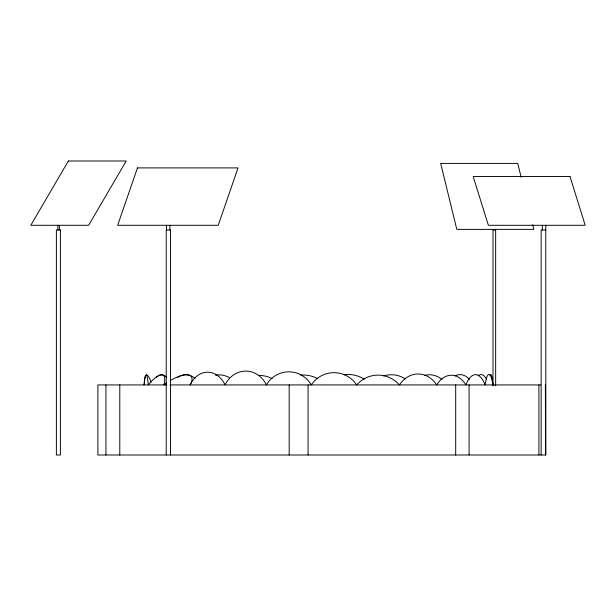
<?xml version="1.0" encoding="UTF-8"?>
<svg xmlns="http://www.w3.org/2000/svg" width="616" height="616" viewBox="0 0 616 616"><rect width="100%" height="100%" fill="white"/><g stroke="black" fill="none" stroke-linecap="round" stroke-linejoin="round"><path stroke-width="0.92" d="M545.845 229.976L541.141 229.976L541.141 455.001M166.72 384.931L97.89 384.931L97.89 455.001L545.845 455.001L545.768 225.294M170.016 384.931L540.887 384.931M545.36 384.931L545.591 455.001M521.167 177.346L517.763 163.402L440.679 163.402L456.803 229.383L533.887 229.383L532.748 224.732M542.319 225.294L542.319 229.976M538.908 384.931L538.908 455.001M495.649 385.762L495.649 229.976L493 229.976L493 385.762M495.472 229.383L495.472 229.976M493.662 229.383L493.662 229.976M469.084 384.931L469.084 455.001M455.694 384.931L455.694 455.001M308.077 384.931L308.077 455.001M289.173 384.931L289.173 455.001M170.54 455.001L170.54 229.976L166.22 229.976L166.22 455.001M169.908 225.294L169.908 229.976M166.513 225.294L166.513 229.976M119.789 384.931L119.789 455.001M105.944 384.931L105.944 455.001M59.398 225.294L59.398 229.976M57.873 225.294L57.873 229.976M490.136 375.822A30.307 2.703 90 0 1 492.916 384.931A29.768 5.113 90 0 0 485.1 384.931A30.415 12.797 90 0 0 465.927 384.931A31.57 20.243 90 0 0 436.713 384.931A29.152 23.847 -90 0 0 399.445 384.931A31.331 29.422 90 0 0 356.664 384.931A27.281 27.173 -90 0 0 311.288 384.931A26.357 25.964 -90 0 0 266.405 384.931A25.672 23.285 -90 0 0 245.738 371.094A25.672 23.285 -90 0 0 225.071 384.931A26.719 20.505 -90 0 0 190.113 384.931A24.548 9.294 -35.6 0 0 170.301 380.557M166.52 383.013A24.548 9.294 -35.6 0 0 163.91 384.931A27.99 8.324 -58.2 0 0 148.24 384.931A30.669 2.733 90 0 0 144.183 384.931A30.946 5.259 81.7 0 1 145.407 376.191M146 375.329A30.946 5.259 81.7 0 1 151.059 382.028M424.617 375.429A30.577 23.462 90 0 1 441.98 379.433M156.349 377.454A30.677 12.913 90 0 1 166.836 377.454M455.216 375.837A30.323 17.441 -90 0 1 469.454 379.364M177.778 377.377A30.484 19.55 -90 0 1 195.026 378.324M215.538 375.159A30.808 25.202 90 0 1 229.214 377.493M383.691 375.945A30.577 27.735 -90 0 1 405.443 378.986M478.108 375.806A30.261 10.403 90 0 1 486.625 379.348M344.028 374.805A30.076 29.63 90 0 1 364.318 379.294M259.051 375.429A32.047 30.092 -90 0 1 272.087 378.594M300.685 375.121A30.969 30.646 -37.5 0 1 317.871 378.717M137.453 167.906L117.656 225.294L218.233 225.294L238.03 167.906L137.453 167.906M68.353 160.999L30.8 225.294L88.642 225.294L126.195 160.999L68.353 160.999M570.008 176.53L473.18 176.53L488.373 225.294L585.2 225.294L570.008 176.53M60.399 229.976L56.379 229.976L56.379 455.001L60.399 455.001L60.399 229.976"/></g></svg>
